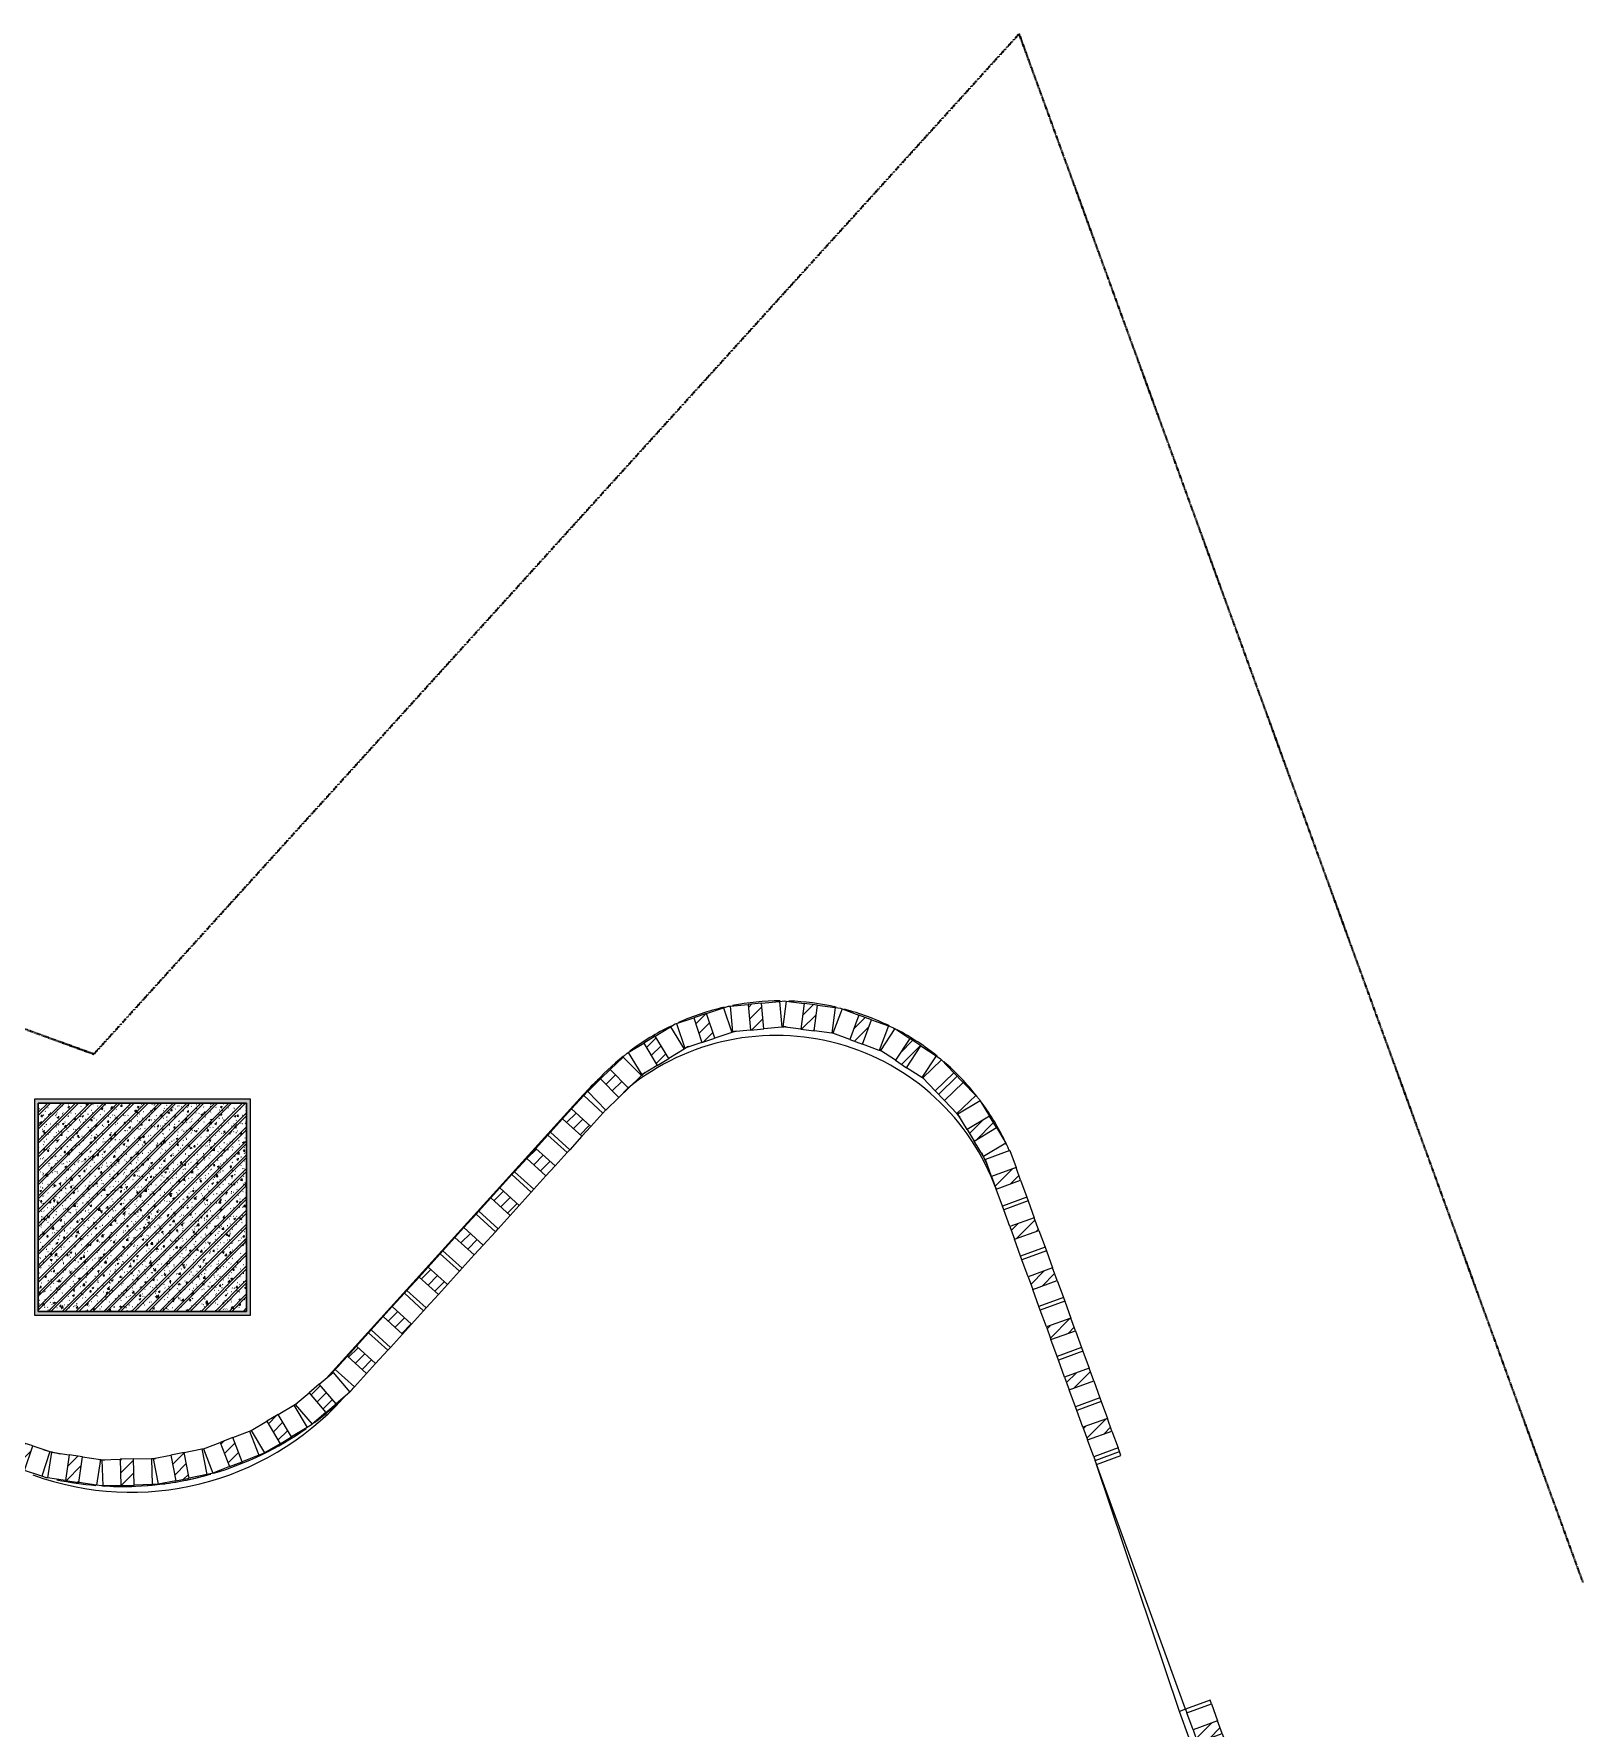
# Model space of a CAD drawing. Header units: millimetres. Extents: x -32090 to 18410, y 18847 to 76047.
# Drawn here: x -17307 to -11359, y 25347 to 31853 of the extents above; entities that cross this region are included whole.
import ezdxf

# ---------------------------------------------------------------- set-up
doc = ezdxf.new("R2010")
doc.units = ezdxf.units.MM
doc.linetypes.add('dash 1-1', pattern=[2, 1, -1])
for name, color, linetype, lineweight in [('A-DETL', 90, 'Continuous', 5), ('A-FLOR', 192, 'Continuous', 5), ('A-GLAZ-CURT', 52, 'Continuous', 5), ('A-GLAZ-CWMG', 51, 'Continuous', 5), ('A-WALL', 113, 'Continuous', 5), ('A-WALL-PATT', 111, 'Continuous', 5), ('S-COLS', 52, 'Continuous', 5)]:
    doc.layers.add(name, color=color, linetype=linetype, lineweight=lineweight)

# ---------------------------------------------------------------- blocks, each defined once
blk = doc.blocks.new('X Block - X Block-V470-1st Traffic Floor Plan - Pedestrian')
at = {"layer": 'A-GLAZ-CURT'}
h = blk.add_hatch(dxfattribs=at)
h.set_pattern_fill('FP_455', color=256, style=0, pattern_type=2)
h.set_pattern_definition([(115, (28176.08, 3364.584), (-31.720773, -14.79164), [])])
h.paths.add_polyline_path([(18.3, -50), (18.3, 50), (-33.3, 50), (-33.3, -50)])
for p, q in [((-102.5, 50), (-33.3, 50)), ((18.3, 50), (-33.3, 50)), ((-33.3, 50), (-33.3, -50)), ((18.3, -50), (18.3, 50)), ((18.3, 50), (87.5, 50)), ((87.5, 50), (87.5, -50)), ((-33.3, -50), (-102.5, -50)), ((-33.3, -50), (18.3, -50)), ((87.5, -50), (18.3, -50))]:
    blk.add_line(p, q, dxfattribs=at)
blk = doc.blocks.new('Rectangular Mullion - 15 x 100mm-10623212-1st Traffic Floor Plan - Pedestrian')
at = {"layer": 'A-GLAZ-CWMG'}
for p, q in [((0, 50), (-15, 50)), ((-15, 50), (-15, -50)), ((0, -50), (0, 50)), ((-15, -50), (0, -50))]:
    blk.add_line(p, q, dxfattribs=at)
blk = doc.blocks.new('X Block - X Block-V554-1st Traffic Floor Plan - Pedestrian')
at = {"layer": 'A-GLAZ-CURT'}
h = blk.add_hatch(dxfattribs=at)
h.set_pattern_fill('FP_540', color=256, style=0, pattern_type=2)
h.set_pattern_definition([(357.198, (-9052.657, -29864.608), (1.710962, 34.958155), [])])
h.paths.add_polyline_path([(-33.3, -50), (18.3, -50), (18.3, 50), (-33.3, 50), (-33.3, 1.6)])
for p, q in [((-102.5, 50), (-102.5, -50)), ((-102.5, 50), (-33.3, 50)), ((18.3, 50), (-33.3, 50)), ((-33.3, 50), (-33.3, -50)), ((18.3, -50), (18.3, 50)), ((18.3, 50), (87.5, 50)), ((87.5, 50), (87.5, -50)), ((-33.3, -50), (-102.5, -50)), ((-33.3, -50), (18.3, -50)), ((87.5, -50), (18.3, -50))]:
    blk.add_line(p, q, dxfattribs=at)
blk = doc.blocks.new('X Block - X Block-V555-1st Traffic Floor Plan - Pedestrian')
at = {"layer": 'A-GLAZ-CURT'}
h = blk.add_hatch(dxfattribs=at)
h.set_pattern_fill('FP_541', color=256, style=0, pattern_type=2)
h.set_pattern_definition([(357.198, (-9257.657, -29864.608), (1.710962, 34.958155), [])])
h.paths.add_polyline_path([(18.3, 50), (-33.3, 50), (-33.3, -50), (18.3, -50)])
for p, q in [((-102.5, 50), (-102.5, -50)), ((-102.5, 50), (-33.3, 50)), ((18.3, 50), (-33.3, 50)), ((-33.3, 50), (-33.3, -50)), ((18.3, -50), (18.3, 50)), ((18.3, 50), (87.5, 50)), ((87.5, 50), (87.5, -50)), ((-33.3, -50), (-102.5, -50)), ((-33.3, -50), (18.3, -50)), ((87.5, -50), (18.3, -50))]:
    blk.add_line(p, q, dxfattribs=at)
blk = doc.blocks.new('X Block - X Block-V556-1st Traffic Floor Plan - Pedestrian')
at = {"layer": 'A-GLAZ-CURT'}
h = blk.add_hatch(dxfattribs=at)
h.set_pattern_fill('FP_542', color=256, style=0, pattern_type=2)
h.set_pattern_definition([(357.198, (-9462.657, -29864.608), (1.710962, 34.958155), [])])
h.paths.add_polyline_path([(-33.3, 50), (-33.3, -50), (18.3, -50), (18.3, 50)])
for p, q in [((-102.5, 50), (-102.5, -50)), ((-102.5, 50), (-33.3, 50)), ((18.3, 50), (-33.3, 50)), ((-33.3, 50), (-33.3, -50)), ((18.3, -50), (18.3, 50)), ((18.3, 50), (87.5, 50)), ((87.5, 50), (87.5, -50)), ((-33.3, -50), (-102.5, -50)), ((-33.3, -50), (18.3, -50)), ((87.5, -50), (18.3, -50))]:
    blk.add_line(p, q, dxfattribs=at)
blk = doc.blocks.new('X Block - X Block-V557-1st Traffic Floor Plan - Pedestrian')
at = {"layer": 'A-GLAZ-CURT'}
h = blk.add_hatch(dxfattribs=at)
h.set_pattern_fill('FP_543', color=256, style=0, pattern_type=2)
h.set_pattern_definition([(357.198, (-9667.657, -29864.608), (1.710962, 34.958155), [])])
h.paths.add_polyline_path([(-33.3, 50), (-33.3, -50), (18.3, -50), (18.3, 50)])
for p, q in [((-102.5, 50), (-102.5, -50)), ((-102.5, 50), (-33.3, 50)), ((18.3, 50), (-33.3, 50)), ((-33.3, 50), (-33.3, -50)), ((18.3, -50), (18.3, 50)), ((18.3, 50), (87.5, 50)), ((87.5, 50), (87.5, -50)), ((-33.3, -50), (-102.5, -50)), ((-33.3, -50), (18.3, -50)), ((87.5, -50), (18.3, -50))]:
    blk.add_line(p, q, dxfattribs=at)
blk = doc.blocks.new('X Block - X Block-V558-1st Traffic Floor Plan - Pedestrian')
at = {"layer": 'A-GLAZ-CURT'}
h = blk.add_hatch(dxfattribs=at)
h.set_pattern_fill('FP_544', color=256, style=0, pattern_type=2)
h.set_pattern_definition([(357.198, (-9872.657, -29864.608), (1.710962, 34.958155), [])])
h.paths.add_polyline_path([(-33.3, -50), (18.3, -50), (18.3, 50), (-33.3, 50), (-33.3, -35.3)])
for p, q in [((-102.5, 50), (-102.5, -50)), ((-102.5, 50), (-33.3, 50)), ((18.3, 50), (-33.3, 50)), ((-33.3, 50), (-33.3, -50)), ((18.3, -50), (18.3, 50)), ((18.3, 50), (87.5, 50)), ((87.5, 50), (87.5, -50)), ((-33.3, -50), (-102.5, -50)), ((-33.3, -50), (18.3, -50)), ((87.5, -50), (18.3, -50))]:
    blk.add_line(p, q, dxfattribs=at)
blk = doc.blocks.new('Rectangular Mullion - 15 x 100mm-V501-1st Traffic Floor Plan - Pedestrian')
at = {"layer": 'A-GLAZ-CWMG'}
for p, q in [((-12991.4, 22638), (-12977.3, 22643.1)), ((-12943.1, 22549.2), (-12957.2, 22544))]:
    blk.add_line(p, q, dxfattribs=at)
blk = doc.blocks.new('Rectangular Mullion - 15 x 100mm-V155-1st Traffic Floor Plan - Pedestrian')
at = {"layer": 'A-GLAZ-CWMG'}
for p, q in [((-23149.9, 65882), (-23134.9, 65882)), ((-23134.9, 65782), (-23149.9, 65782))]:
    blk.add_line(p, q, dxfattribs=at)
blk = doc.blocks.new('X Block - X Block-V559-1st Traffic Floor Plan - Pedestrian')
at = {"layer": 'A-GLAZ-CURT'}
h = blk.add_hatch(dxfattribs=at)
h.set_pattern_fill('FP_545', color=256, style=0, pattern_type=2)
h.set_pattern_definition([(357.198, (-10077.657, -29864.608), (1.710962, 34.958155), [])])
h.paths.add_polyline_path([(-33.3, 50), (-33.3, -50), (18.3, -50), (18.3, 50)])
for p, q in [((-102.5, 50), (-102.5, -50)), ((-102.5, 50), (-33.3, 50)), ((18.3, 50), (-33.3, 50)), ((-33.3, 50), (-33.3, -50)), ((18.3, -50), (18.3, 50)), ((18.3, 50), (87.5, 50)), ((87.5, 50), (87.5, -50)), ((-33.3, -50), (-102.5, -50)), ((-33.3, -50), (18.3, -50)), ((87.5, -50), (18.3, -50))]:
    blk.add_line(p, q, dxfattribs=at)
blk = doc.blocks.new('X Block - X Block-V560-1st Traffic Floor Plan - Pedestrian')
at = {"layer": 'A-GLAZ-CURT'}
h = blk.add_hatch(dxfattribs=at)
h.set_pattern_fill('FP_546', color=256, style=0, pattern_type=2)
h.set_pattern_definition([(357.198, (-10275.157, -29864.608), (1.710962, 34.958155), [])])
h.paths.add_polyline_path([(-25.8, -50), (25.8, -50), (25.8, 50), (-25.8, 50)])
for p, q in [((-95, 50), (-95, -50)), ((-95, 50), (-25.8, 50)), ((25.8, 50), (-25.8, 50)), ((-25.8, 50), (-25.8, -50)), ((25.8, -50), (25.8, 50)), ((25.8, 50), (95, 50)), ((95, 50), (95, -50)), ((-25.8, -50), (-95, -50)), ((-25.8, -50), (25.8, -50)), ((95, -50), (25.8, -50))]:
    blk.add_line(p, q, dxfattribs=at)
blk = doc.blocks.new('X Block - X Block-V561-1st Traffic Floor Plan - Pedestrian')
at = {"layer": 'A-GLAZ-CURT'}
h = blk.add_hatch(dxfattribs=at)
h.set_pattern_fill('FP_547', color=256, style=0, pattern_type=2)
h.set_pattern_definition([(115, (30437.136, 3364.576), (-31.720773, -14.79164), [])])
h.paths.add_polyline_path([(18.3, -50), (18.3, 50), (-33.3, 50), (-33.3, -50)])
for p, q in [((-102.5, 50), (-102.5, -50)), ((-102.5, 50), (-33.3, 50)), ((18.3, 50), (-33.3, 50)), ((-33.3, 50), (-33.3, -50)), ((18.3, -50), (18.3, 50)), ((18.3, 50), (87.5, 50)), ((87.5, 50), (87.5, -50)), ((-33.3, -50), (-102.5, -50)), ((-33.3, -50), (18.3, -50)), ((87.5, -50), (18.3, -50))]:
    blk.add_line(p, q, dxfattribs=at)
blk = doc.blocks.new('X Block - X Block-V562-1st Traffic Floor Plan - Pedestrian')
at = {"layer": 'A-GLAZ-CURT'}
h = blk.add_hatch(dxfattribs=at)
h.set_pattern_fill('FP_548', color=256, style=0, pattern_type=2)
h.set_pattern_definition([(115, (30232.136, 3364.576), (-31.720773, -14.79164), [])])
h.paths.add_polyline_path([(-33.3, -50), (18.3, -50), (18.3, 50), (-33.3, 50)])
for p, q in [((-102.5, 50), (-102.5, -50)), ((-102.5, 50), (-33.3, 50)), ((18.3, 50), (-33.3, 50)), ((-33.3, 50), (-33.3, -50)), ((18.3, -50), (18.3, 50)), ((18.3, 50), (87.5, 50)), ((87.5, 50), (87.5, -50)), ((-33.3, -50), (-102.5, -50)), ((-33.3, -50), (18.3, -50)), ((87.5, -50), (18.3, -50))]:
    blk.add_line(p, q, dxfattribs=at)
blk = doc.blocks.new('X Block - X Block-V563-1st Traffic Floor Plan - Pedestrian')
at = {"layer": 'A-GLAZ-CURT'}
h = blk.add_hatch(dxfattribs=at)
h.set_pattern_fill('FP_549', color=256, style=0, pattern_type=2)
h.set_pattern_definition([(115, (30027.136, 3364.576), (-31.720773, -14.79164), [])])
h.paths.add_polyline_path([(18.3, -50), (18.3, 50), (-33.3, 50), (-33.3, -50)])
for p, q in [((-102.5, 50), (-102.5, -50)), ((-102.5, 50), (-33.3, 50)), ((18.3, 50), (-33.3, 50)), ((-33.3, 50), (-33.3, -50)), ((18.3, -50), (18.3, 50)), ((18.3, 50), (87.5, 50)), ((87.5, 50), (87.5, -50)), ((-33.3, -50), (-102.5, -50)), ((-33.3, -50), (18.3, -50)), ((87.5, -50), (18.3, -50))]:
    blk.add_line(p, q, dxfattribs=at)
blk = doc.blocks.new('X Block - X Block-V564-1st Traffic Floor Plan - Pedestrian')
at = {"layer": 'A-GLAZ-CURT'}
h = blk.add_hatch(dxfattribs=at)
h.set_pattern_fill('FP_550', color=256, style=0, pattern_type=2)
h.set_pattern_definition([(115, (29822.136, 3364.576), (-31.720773, -14.79164), [])])
h.paths.add_polyline_path([(-33.3, -50), (18.3, -50), (18.3, 50), (-33.3, 50)])
for p, q in [((-102.5, 50), (-102.5, -50)), ((-102.5, 50), (-33.3, 50)), ((18.3, 50), (-33.3, 50)), ((-33.3, 50), (-33.3, -50)), ((18.3, -50), (18.3, 50)), ((18.3, 50), (87.5, 50)), ((87.5, 50), (87.5, -50)), ((-33.3, -50), (-102.5, -50)), ((-33.3, -50), (18.3, -50)), ((87.5, -50), (18.3, -50))]:
    blk.add_line(p, q, dxfattribs=at)
blk = doc.blocks.new('X Block - X Block-V565-1st Traffic Floor Plan - Pedestrian')
at = {"layer": 'A-GLAZ-CURT'}
h = blk.add_hatch(dxfattribs=at)
h.set_pattern_fill('FP_551', color=256, style=0, pattern_type=2)
h.set_pattern_definition([(115, (29617.136, 3364.576), (-31.720773, -14.79164), [])])
h.paths.add_polyline_path([(-33.3, -50), (18.3, -50), (18.3, 50), (-33.3, 50)])
for p, q in [((-102.5, 50), (-102.5, -50)), ((-102.5, 50), (-33.3, 50)), ((18.3, 50), (-33.3, 50)), ((-33.3, 50), (-33.3, -50)), ((18.3, -50), (18.3, 50)), ((18.3, 50), (87.5, 50)), ((87.5, 50), (87.5, -50)), ((-33.3, -50), (-102.5, -50)), ((-33.3, -50), (18.3, -50)), ((87.5, -50), (18.3, -50))]:
    blk.add_line(p, q, dxfattribs=at)
blk = doc.blocks.new('Rectangular Mullion - 15 x 100mm-10623208-1st Traffic Floor Plan - Pedestrian')
at = {"layer": 'A-GLAZ-CWMG'}
for p, q in [((-15, 50), (0, 50)), ((-15, -50), (-15, 50)), ((0, 50), (0, -50)), ((0, -50), (-15, -50))]:
    blk.add_line(p, q, dxfattribs=at)
blk = doc.blocks.new('X Block - X Block-V569-1st Traffic Floor Plan - Pedestrian')
at = {"layer": 'A-GLAZ-CURT'}
h = blk.add_hatch(dxfattribs=at)
h.set_pattern_fill('FP_556', color=256, style=0, pattern_type=2)
h.set_pattern_definition([(0.74561, (-8623.47, -30449.136), (-0.455454, 34.997036), [])])
h.paths.add_polyline_path([(-33.3, 50), (-33.3, -50), (18.3, -50), (18.3, 50)])
for p, q in [((-102.5, 50), (-102.5, -50)), ((-102.5, 50), (-33.3, 50)), ((18.3, 50), (-33.3, 50)), ((-33.3, 50), (-33.3, -50)), ((18.3, -50), (18.3, 50)), ((18.3, 50), (87.5, 50)), ((87.5, 50), (87.5, -50)), ((-33.3, -50), (-102.5, -50)), ((-33.3, -50), (18.3, -50)), ((87.5, -50), (18.3, -50))]:
    blk.add_line(p, q, dxfattribs=at)
blk = doc.blocks.new('X Block - X Block-V570-1st Traffic Floor Plan - Pedestrian')
at = {"layer": 'A-GLAZ-CURT'}
h = blk.add_hatch(dxfattribs=at)
h.set_pattern_fill('FP_557', color=256, style=0, pattern_type=2)
h.set_pattern_definition([(13.68, (-1791.286, -31629.74), (-8.277465, 34.00711), [])])
h.paths.add_polyline_path([(-33.3, -50), (18.3, -50), (18.3, 50), (-33.3, 50)])
for p, q in [((-102.5, 50), (-102.5, -50)), ((-102.5, 50), (-33.3, 50)), ((18.3, 50), (-33.3, 50)), ((-33.3, 50), (-33.3, -50)), ((18.3, -50), (18.3, 50)), ((18.3, 50), (87.5, 50)), ((87.5, 50), (87.5, -50)), ((-33.3, -50), (-102.5, -50)), ((-33.3, -50), (18.3, -50)), ((87.5, -50), (18.3, -50))]:
    blk.add_line(p, q, dxfattribs=at)
blk = doc.blocks.new('X Block - X Block-V571-1st Traffic Floor Plan - Pedestrian')
at = {"layer": 'A-GLAZ-CURT'}
h = blk.add_hatch(dxfattribs=at)
h.set_pattern_fill('FP_558', color=256, style=0, pattern_type=2)
h.set_pattern_definition([(26.615, (5131.804, -31251.062), (-15.67976, 31.291294), [])])
h.paths.add_polyline_path([(-33.3, -50), (18.3, -50), (18.3, 50), (-33.3, 50), (-33.3, -29.9)])
for p, q in [((-102.5, 50), (-102.5, -50)), ((-102.5, 50), (-33.3, 50)), ((18.3, 50), (-33.3, 50)), ((-33.3, 50), (-33.3, -50)), ((18.3, -50), (18.3, 50)), ((18.3, 50), (87.5, 50)), ((87.5, 50), (87.5, -50)), ((-33.3, -50), (-102.5, -50)), ((-33.3, -50), (18.3, -50)), ((87.5, -50), (18.3, -50))]:
    blk.add_line(p, q, dxfattribs=at)
blk = doc.blocks.new('X Block - X Block-V572-1st Traffic Floor Plan - Pedestrian')
at = {"layer": 'A-GLAZ-CURT'}
h = blk.add_hatch(dxfattribs=at)
h.set_pattern_fill('FP_559', color=256, style=0, pattern_type=2)
h.set_pattern_definition([(39.55, (11794.46, -29332.322), (-22.286297, 26.987422), [])])
h.paths.add_polyline_path([(-33.3, 50), (-33.3, -50), (18.3, -50), (18.3, 50)])
for p, q in [((-102.5, 50), (-102.5, -50)), ((-102.5, 50), (-33.3, 50)), ((18.3, 50), (-33.3, 50)), ((-33.3, 50), (-33.3, -50)), ((18.3, -50), (18.3, 50)), ((18.3, 50), (87.5, 50)), ((87.5, 50), (87.5, -50)), ((-33.3, -50), (-102.5, -50)), ((-33.3, -50), (18.3, -50)), ((87.5, -50), (18.3, -50))]:
    blk.add_line(p, q, dxfattribs=at)
blk = doc.blocks.new('X Block - X Block-V573-1st Traffic Floor Plan - Pedestrian')
at = {"layer": 'A-GLAZ-CURT'}
h = blk.add_hatch(dxfattribs=at)
h.set_pattern_fill('FP_560', color=256, style=0, pattern_type=2)
h.set_pattern_definition([(52.485, (17858.565, -25970.892), (-27.761788, 21.31392), [])])
h.paths.add_polyline_path([(18.3, -50), (18.3, 50), (-33.3, 50), (-33.3, -50), (-3.3, -50)])
for p, q in [((-102.5, 50), (-102.5, -50)), ((-102.5, 50), (-33.3, 50)), ((18.3, 50), (-33.3, 50)), ((-33.3, 50), (-33.3, -50)), ((18.3, -50), (18.3, 50)), ((18.3, 50), (87.5, 50)), ((87.5, 50), (87.5, -50)), ((-33.3, -50), (-102.5, -50)), ((-33.3, -50), (18.3, -50)), ((87.5, -50), (18.3, -50))]:
    blk.add_line(p, q, dxfattribs=at)
blk = doc.blocks.new('X Block - X Block-V574-1st Traffic Floor Plan - Pedestrian')
at = {"layer": 'A-GLAZ-CURT'}
h = blk.add_hatch(dxfattribs=at)
h.set_pattern_fill('FP_561', color=256, style=0, pattern_type=2)
h.set_pattern_definition([(65.419, (23016.37, -21337.36), (-31.828094, 14.559274), [])])
h.paths.add_polyline_path([(18.3, -50), (18.3, 50), (-33.3, 50), (-33.3, -50)])
for p, q in [((-102.5, 50), (-102.5, -50)), ((-102.5, 50), (-33.3, 50)), ((18.3, 50), (-33.3, 50)), ((-33.3, 50), (-33.3, -50)), ((18.3, -50), (18.3, 50)), ((18.3, 50), (87.5, 50)), ((87.5, 50), (87.5, -50)), ((-33.3, -50), (-102.5, -50)), ((-33.3, -50), (18.3, -50)), ((87.5, -50), (18.3, -50))]:
    blk.add_line(p, q, dxfattribs=at)
blk = doc.blocks.new('X Block - X Block-V575-1st Traffic Floor Plan - Pedestrian')
at = {"layer": 'A-GLAZ-CURT'}
h = blk.add_hatch(dxfattribs=at)
h.set_pattern_fill('FP_562', color=256, style=0, pattern_type=2)
h.set_pattern_definition([(78.354, (27006.123, -15666.872), (-34.279472, 7.06525), [])])
h.paths.add_polyline_path([(-33.3, -50), (18.3, -50), (18.3, 50), (-33.3, 50)])
for p, q in [((-102.5, 50), (-102.5, -50)), ((-102.5, 50), (-33.3, 50)), ((18.3, 50), (-33.3, 50)), ((-33.3, 50), (-33.3, -50)), ((18.3, -50), (18.3, 50)), ((18.3, 50), (87.5, 50)), ((87.5, 50), (87.5, -50)), ((-33.3, -50), (-102.5, -50)), ((-33.3, -50), (18.3, -50)), ((87.5, -50), (18.3, -50))]:
    blk.add_line(p, q, dxfattribs=at)
blk = doc.blocks.new('X Block - X Block-V576-1st Traffic Floor Plan - Pedestrian')
at = {"layer": 'A-GLAZ-CURT'}
h = blk.add_hatch(dxfattribs=at)
h.set_pattern_fill('FP_563', color=256, style=0, pattern_type=2)
h.set_pattern_definition([(91.289, (29625.35, -9247.2), (-34.991143, -0.78734), [])])
h.paths.add_polyline_path([(18.3, -50), (18.3, 50), (-33.3, 50), (-33.3, -50)])
for p, q in [((-102.5, 50), (-102.5, -50)), ((-102.5, 50), (-33.3, 50)), ((18.3, 50), (-33.3, 50)), ((-33.3, 50), (-33.3, -50)), ((18.3, -50), (18.3, 50)), ((18.3, 50), (87.5, 50)), ((87.5, 50), (87.5, -50)), ((-33.3, -50), (-102.5, -50)), ((-33.3, -50), (18.3, -50)), ((87.5, -50), (18.3, -50))]:
    blk.add_line(p, q, dxfattribs=at)
blk = doc.blocks.new('X Block - X Block-11240931-1st Traffic Floor Plan - Pedestrian')
at = {"layer": 'A-GLAZ-CURT'}
h = blk.add_hatch(dxfattribs=at)
h.set_pattern_fill('FP_564', color=256, style=0, pattern_type=2)
h.set_pattern_definition([(103.749, (30727.646, -2659.65), (-33.997118, -8.318413), [])])
h.paths.add_polyline_path([(25.8, -50), (25.8, 50), (-25.8, 50), (-25.8, -50)])
for p, q in [((-95, 50), (-95, -50)), ((-95, 50), (-25.8, 50)), ((25.8, 50), (-25.8, 50)), ((-25.8, 50), (-25.8, -50)), ((25.8, -50), (25.8, 50)), ((25.8, 50), (95, 50)), ((95, 50), (95, -50)), ((-25.8, -50), (-95, -50)), ((-25.8, -50), (25.8, -50)), ((95, -50), (25.8, -50))]:
    blk.add_line(p, q, dxfattribs=at)
blk = doc.blocks.new('Rectangular Mullion - 15 x 100mm-10924367-1st Traffic Floor Plan - Pedestrian')
at = {"layer": 'A-GLAZ-CWMG'}
for p, q in [((-15044.5, 27923.9), (-15029.7, 27938.3)), ((-14968, 27858.8), (-14974.7, 27852.2))]:
    blk.add_line(p, q, dxfattribs=at)
blk = doc.blocks.new('Rectangular Mullion - 15 x 100mm-10924267-1st Traffic Floor Plan - Pedestrian')
at = {"layer": 'A-GLAZ-CWMG'}
for p, q in [((-14862.5, 28040), (-14844.8, 28050.7)), ((-15029.7, 27938.3), (-15024.8, 27941.2)), ((-14802.6, 27959.4), (-14810.5, 27954.6))]:
    blk.add_line(p, q, dxfattribs=at)
blk = doc.blocks.new('Rectangular Mullion - 15 x 100mm-10953092-1st Traffic Floor Plan - Pedestrian')
at = {"layer": 'A-GLAZ-CWMG'}
for p, q in [((-13826.3, 27916.9), (-13822.3, 27912.8)), ((-13691, 27775.5), (-13676.9, 27760.7)), ((-13756.7, 27699.5), (-13763.3, 27706.4))]:
    blk.add_line(p, q, dxfattribs=at)
blk = doc.blocks.new('Rectangular Mullion - 15 x 100mm-10953097-1st Traffic Floor Plan - Pedestrian')
at = {"layer": 'A-GLAZ-CWMG'}
blk.add_line((-13676.9, 27760.7), (-13674.1, 27756), dxfattribs=at)
blk = doc.blocks.new('X Block - X Block-V588-1st Traffic Floor Plan - Pedestrian')
at = {"layer": 'A-GLAZ-CURT'}
h = blk.add_hatch(dxfattribs=at)
h.set_pattern_fill('FP_578', color=256, style=0, pattern_type=2)
h.set_pattern_definition([(115, (29419.636, 3364.576), (-31.720773, -14.79164), [])])
h.paths.add_polyline_path([(25.8, -50), (25.8, 50), (-25.8, 50), (-25.8, -50)])
for p, q in [((-95, 50), (-95, -50)), ((-95, 50), (-25.8, 50)), ((25.8, 50), (-25.8, 50)), ((-25.8, 50), (-25.8, -50)), ((25.8, -50), (25.8, 50)), ((25.8, 50), (95, 50)), ((-25.8, -50), (-95, -50)), ((-25.8, -50), (25.8, -50)), ((95, -50), (25.8, -50))]:
    blk.add_line(p, q, dxfattribs=at)
blk = doc.blocks.new('X Block - X Block-V662-1st Traffic Floor Plan - Pedestrian')
at = {"layer": 'A-GLAZ-CURT'}
h = blk.add_hatch(dxfattribs=at)
h.set_pattern_fill('FP_656', color=256, style=0, pattern_type=2)
h.set_pattern_definition([(63.112, (24688.305, -19689.345), (-31.21623, 15.828677), [])])
h.paths.add_polyline_path([(-33.3, -50), (18.3, -50), (18.3, 50), (-33.3, 50)])
for p, q in [((-102.5, 50), (-102.5, -50)), ((-102.5, 50), (-33.3, 50)), ((18.3, 50), (-33.3, 50)), ((-33.3, 50), (-33.3, -50)), ((18.3, -50), (18.3, 50)), ((18.3, 50), (87.5, 50)), ((87.5, 50), (87.5, -50)), ((-33.3, -50), (-102.5, -50)), ((-33.3, -50), (18.3, -50)), ((87.5, -50), (18.3, -50))]:
    blk.add_line(p, q, dxfattribs=at)
blk = doc.blocks.new('X Block - X Block-V663-1st Traffic Floor Plan - Pedestrian')
at = {"layer": 'A-GLAZ-CURT'}
h = blk.add_hatch(dxfattribs=at)
h.set_pattern_fill('FP_657', color=256, style=0, pattern_type=2)
h.set_pattern_definition([(53.312, (20773.245, -23586.763), (-28.066528, 20.911002), [])])
h.paths.add_polyline_path([(-33.3, 50), (-33.3, -50), (18.3, -50), (18.3, 50)])
for p, q in [((-102.5, 50), (-102.5, -50)), ((-102.5, 50), (-33.3, 50)), ((18.3, 50), (-33.3, 50)), ((-33.3, 50), (-33.3, -50)), ((18.3, -50), (18.3, 50)), ((18.3, 50), (87.5, 50)), ((87.5, 50), (87.5, -50)), ((-33.3, -50), (-102.5, -50)), ((-33.3, -50), (18.3, -50)), ((87.5, -50), (18.3, -50))]:
    blk.add_line(p, q, dxfattribs=at)
blk = doc.blocks.new('X Block - X Block-V664-1st Traffic Floor Plan - Pedestrian')
at = {"layer": 'A-GLAZ-CURT'}
h = blk.add_hatch(dxfattribs=at)
h.set_pattern_fill('FP_658', color=256, style=0, pattern_type=2)
h.set_pattern_definition([(43.512, (16251.938, -26760.932), (-24.097727, 25.383057), [])])
h.paths.add_polyline_path([(-33.3, -50), (18.3, -50), (18.3, 50), (-33.3, 50)])
for p, q in [((-102.5, 50), (-102.5, -50)), ((-102.5, 50), (-33.3, 50)), ((18.3, 50), (-33.3, 50)), ((-33.3, 50), (-33.3, -50)), ((18.3, -50), (18.3, 50)), ((18.3, 50), (87.5, 50)), ((87.5, 50), (87.5, -50)), ((-33.3, -50), (-102.5, -50)), ((-33.3, -50), (18.3, -50)), ((87.5, -50), (18.3, -50))]:
    blk.add_line(p, q, dxfattribs=at)
blk = doc.blocks.new('X Block - X Block-V665-1st Traffic Floor Plan - Pedestrian')
at = {"layer": 'A-GLAZ-CURT'}
h = blk.add_hatch(dxfattribs=at)
h.set_pattern_fill('FP_659', color=256, style=0, pattern_type=2)
h.set_pattern_definition([(33.712, (11256.334, -29119.215), (-19.425653, 29.114326), [])])
h.paths.add_polyline_path([(-33.3, -50), (18.3, -50), (18.3, 50), (-33.3, 50)])
for p, q in [((-102.5, 50), (-102.5, -50)), ((-102.5, 50), (-33.3, 50)), ((18.3, 50), (-33.3, 50)), ((-33.3, 50), (-33.3, -50)), ((18.3, -50), (18.3, 50)), ((18.3, 50), (87.5, 50)), ((87.5, 50), (87.5, -50)), ((-33.3, -50), (-102.5, -50)), ((-33.3, -50), (18.3, -50)), ((87.5, -50), (18.3, -50))]:
    blk.add_line(p, q, dxfattribs=at)
blk = doc.blocks.new('X Block - X Block-V666-1st Traffic Floor Plan - Pedestrian')
at = {"layer": 'A-GLAZ-CURT'}
h = blk.add_hatch(dxfattribs=at)
h.set_pattern_fill('FP_660', color=256, style=0, pattern_type=2)
h.set_pattern_definition([(23.912, (5932.225, -30592.79), (-14.186657, 31.995918), [])])
h.paths.add_polyline_path([(-33.3, -50), (18.3, -50), (18.3, 50), (-33.3, 50)])
for p, q in [((-102.5, 50), (-102.5, -50)), ((-102.5, 50), (-33.3, 50)), ((18.3, 50), (-33.3, 50)), ((-33.3, 50), (-33.3, -50)), ((18.3, -50), (18.3, 50)), ((18.3, 50), (87.5, 50)), ((87.5, 50), (87.5, -50)), ((-33.3, -50), (-102.5, -50)), ((-33.3, -50), (18.3, -50)), ((87.5, -50), (18.3, -50))]:
    blk.add_line(p, q, dxfattribs=at)
blk = doc.blocks.new('X Block - X Block-V667-1st Traffic Floor Plan - Pedestrian')
at = {"layer": 'A-GLAZ-CURT'}
h = blk.add_hatch(dxfattribs=at)
h.set_pattern_fill('FP_661', color=256, style=0, pattern_type=2)
h.set_pattern_definition([(14.112, (434.99, -31138.65), (-8.533635, 33.943734), [])])
h.paths.add_polyline_path([(-33.3, -50), (18.3, -50), (18.3, 50), (-33.3, 50)])
for p, q in [((-102.5, 50), (-102.5, -50)), ((-102.5, 50), (-33.3, 50)), ((18.3, 50), (-33.3, 50)), ((-33.3, 50), (-33.3, -50)), ((18.3, -50), (18.3, 50)), ((18.3, 50), (87.5, 50)), ((87.5, 50), (87.5, -50)), ((-33.3, -50), (-102.5, -50)), ((-33.3, -50), (18.3, -50)), ((87.5, -50), (18.3, -50))]:
    blk.add_line(p, q, dxfattribs=at)
blk = doc.blocks.new('Rectangular Mullion - 15 x 100mm-10951869-1st Traffic Floor Plan - Pedestrian')
at = {"layer": 'A-GLAZ-CWMG'}
for p, q in [((-17245.5, 26409), (-17235.3, 26405.6)), ((-17258.3, 26307.9), (-17276.6, 26313.9))]:
    blk.add_line(p, q, dxfattribs=at)
blk = doc.blocks.new('Rectangular Mullion - 15 x 100mm-10951792-1st Traffic Floor Plan - Pedestrian')
at = {"layer": 'A-GLAZ-CWMG'}
for p, q in [((-17051.6, 26378.8), (-17041, 26377.2)), ((-17254, 26307.3), (-17258.3, 26307.9)), ((-17047, 26277), (-17066, 26279.8))]:
    blk.add_line(p, q, dxfattribs=at)
blk = doc.blocks.new('Rectangular Mullion - 15 x 100mm-10952256-1st Traffic Floor Plan - Pedestrian')
at = {"layer": 'A-GLAZ-CWMG'}
for p, q in [((-16309.3, 26586.8), (-16300, 26592.4)), ((-16241.6, 26510.8), (-16258, 26501)), ((-16421.1, 26403.4), (-16424.7, 26401.2))]:
    blk.add_line(p, q, dxfattribs=at)
blk = doc.blocks.new('X Block - X Block-11240938-1st Traffic Floor Plan - Pedestrian')
at = {"layer": 'A-GLAZ-CURT'}
h = blk.add_hatch(dxfattribs=at)
h.set_pattern_fill('FP_662', color=256, style=0, pattern_type=2)
h.set_pattern_definition([(4.671, (-4874.61, -30771.44), (-2.85019, 34.883756), [])])
h.paths.add_polyline_path([(-25.8, 50), (-25.8, -50), (25.8, -50), (25.8, 50)])
for p, q in [((-95, 50), (-95, -50)), ((-95, 50), (-25.8, 50)), ((25.8, 50), (-25.8, 50)), ((-25.8, 50), (-25.8, -50)), ((25.8, -50), (25.8, 50)), ((25.8, 50), (95, 50)), ((95, 50), (95, -50)), ((-25.8, -50), (-95, -50)), ((-25.8, -50), (25.8, -50)), ((95, -50), (25.8, -50))]:
    blk.add_line(p, q, dxfattribs=at)
blk = doc.blocks.new('Rectangular Mullion - 15 x 100mm-10952261-1st Traffic Floor Plan - Pedestrian')
at = {"layer": 'A-GLAZ-CWMG'}
blk.add_line((-16238.4, 26513.5), (-16241.6, 26510.8), dxfattribs=at)

msp = doc.modelspace()

# ---------------------------------------------------------------- hatches: boundary and pattern name
at = {"layer": 'A-WALL-PATT'}
for points in [[(-16474.9, 27747), (-16474.9, 27762), (-17304.9, 27762), (-17304.9, 27747), (-16489.9, 27747)], [(-17289.9, 26932), (-17289.9, 27747), (-17304.9, 27747), (-17304.9, 26932)], [(-16489.9, 26932), (-16474.9, 26932), (-16474.9, 27747), (-16489.9, 27747), (-16489.9, 26947)], [(-16489.9, 26932), (-16489.9, 26947), (-17289.9, 26947), (-17289.9, 26932), (-16645.7, 26932)]]:
    msp.add_hatch(color=256, dxfattribs=at).paths.add_polyline_path(points)
at = {"layer": 'S-COLS'}
h = msp.add_hatch(dxfattribs=at)
h.set_pattern_fill('FP_1', color=256, style=0, pattern_type=2)
h.set_pattern_definition([(50, (0, 0), (63.7639, -5.57885), [6.667, -73.342]), (355, (0, 0), (-12.33488, 66.86951), [5.334, -58.674]), (100.451, (5.314, -0.465), (51.43036, 61.29098), [5.667, -62.332]), (46.184, (0, 17.78), (94.87722, -14.71484), [10.001, -110.014]), (96.636, (7.91, 16.55), (83.09115, 86.5993), [8.5, -93.497]), (351.184, (0, 17.78), (83.09204, 86.59928), [8.001, -88.011]), (21, (8.89, 13.335), (53.06449, -35.79273), [6.667, -73.342]), (326, (8.89, 13.335), (21.63066, 64.46546), [5.334, -58.674]), (71.451, (13.31, 10.35), (74.69646, 28.67237), [5.667, -62.332]), (37.5, (0, 0), (1.080413, 29.594271), [1.676, -56.286, 1.676, -57.887, -58.896]), (37.5, (0, 0), (1.080413, 29.594271), [-117.526, 1.676, -57.22]), (7.5, (0, 0), (23.386368, 35.063507), [1.676, -32.283, 1.676, -54.953, -22.447]), (7.5, (0, 0), (23.386368, 35.063507), [-90.589, 1.676, -20.771]), (327.5, (-19.825, 0), (47.456567, -2.005468), [1.676, -20.549, 1.676, -67.666, -92.011]), (327.5, (-19.825, 0), (47.456567, -2.005468), [-91.567, 1.676, -90.335]), (317.5, (-28.715, 0), (51.84495, 8.89904), [1.676, -27.216, 1.676, -44.374, -65.341]), (317.5, (-28.715, 0), (51.84495, 8.89904), [-74.943, 1.676, -63.665]), (45, (0, 0), (-26.71591, 26.71591), []), (45, (0, 10.89), (-26.71591, 26.71591), [])])
h.paths.add_polyline_path([(-17289.9, 26947), (-16489.9, 26947), (-16489.9, 27747), (-17289.9, 27747)])

# ---------------------------------------------------------------- linework, layer by layer
at = {"layer": 'A-DETL', "linetype": 'dash 1-1', "lineweight": 40}
for p, q in [((-17076.7, 27934.9), (-13524.5, 31852.8)), ((-13524.5, 31852.8), (-11359.4, 25904.2)), ((-22974.9, 30081.7), (-17076.7, 27934.9))]:
    msp.add_line(p, q, dxfattribs=at)
at = {"layer": 'A-FLOR'}
for p, q in [((-15198.3, 27778.3), (-16185.2, 26689.9)), ((-16115.5, 26617.9), (-16119.3, 26613.7)), ((-12885.6, 25419.4), (-13233.1, 26374.2)), ((-13227.6, 26359.1), (-13133.7, 26393.3)), ((-12909.1, 25410.9), (-13227.6, 26359.1)), ((-13133.7, 26393.3), (-13139.2, 26408.4))]:
    msp.add_line(p, q, dxfattribs=at)
for centre, radius, start, end in [((-14457.5, 27106.6), 900, 19.99999, 129.04367), ((-14457.5, 27106.6), 1000, 132.58868, 137.80223), ((-16934.2, 27352.5), 1100, 249.99999, 317.80223)]:
    msp.add_arc(centre, radius, start, end, dxfattribs=at)
msp.add_open_spline([(-15124.2, 27851.9), (-15150.1, 27828.7), (-15174.8, 27804.2), (-15198.3, 27778.3)], degree=3, dxfattribs=at)
at = {"layer": 'A-WALL'}
for p, q in [((-15196.1, 27775.9), (-15159.6, 27816.2)), ((-15111.5, 27720.4), (-15122, 27708.8)), ((-12885.6, 25419.4), (-12909.1, 25410.9)), ((-12346, 23863.8), (-12909.1, 25410.9))]:
    msp.add_line(p, q, dxfattribs=at)
at = {"layer": 'A-WALL', "lineweight": 15}
for p, q in [((-16474.9, 27762), (-17304.9, 27762)), ((-17304.9, 27762), (-17304.9, 26932)), ((-17289.9, 27747), (-16489.9, 27747)), ((-17289.9, 26947), (-17289.9, 27747)), ((-16489.9, 27747), (-16489.9, 26947)), ((-16474.9, 26932), (-16474.9, 27762)), ((-16489.9, 26947), (-17289.9, 26947)), ((-17304.9, 26932), (-16474.9, 26932))]:
    msp.add_line(p, q, dxfattribs=at)
at = {"layer": 'A-WALL'}
for centre, radius, start, end in [((-14441.2, 27179.4), 960, 102.9791, 114.00317), ((-14441.2, 27179.4), 960, 90.03398, 101.04207), ((-14441.2, 27179.4), 960, 77.08683, 88.08218), ((-14441.2, 27179.4), 960, 64.13778, 75.12356), ((-14441.2, 27179.4), 960, 115.92207, 126.96541), ((-14441.2, 27179.4), 860, 101.18264, 102.38164), ((-14441.2, 27179.4), 860, 88.49577, 89.20954), ((-14441.2, 27179.4), 960, 51.18693, 62.16628), ((-14441.2, 27179.4), 960, 128.86275, 138.44352), ((-14441.2, 27179.4), 860, 114.07757, 115.50223), ((-14441.2, 27179.4), 860, 63.02375, 63.34261), ((-14441.2, 27179.4), 860, 127.09877, 128.54873), ((-14441.2, 27179.4), 960, 38.23439, 49.21042), ((-14441.2, 27179.4), 860, 49.83112, 50.79731), ((-14441.2, 27179.4), 960, 26.0639, 36.20311), ((-14441.2, 27179.4), 860, 36.61868, 38.01776), ((-14441.2, 27179.4), 960, 23.60153, 25.56305), ((-14441.2, 27179.4), 860, 20.98447, 25.92944), ((-16967.2, 27505), 1130.4, 313.9559, 319.03911), ((-16967.2, 27505), 1230.4, 306.8638, 313.82197), ((-16967.2, 27505), 1230.4, 315.17702, 316.4179), ((-16967.2, 27505), 1130.4, 305.2746, 306.76208), ((-16967.2, 27505), 1230.4, 286.50377, 304.98733), ((-16967.2, 27505), 1130.4, 254.39306, 257.92345), ((-16967.2, 27505), 1130.4, 265.57258, 266.51683), ((-16967.2, 27505), 1130.4, 266.46366, 266.57487), ((-16967.2, 27505), 1130.4, 275.97914, 276.43726), ((-16967.2, 27505), 1230.4, 258.21395, 265.24734), ((-16967.2, 27505), 1230.4, 273.99832, 277.60225), ((-16967.2, 27505), 1230.4, 273.99832, 277.60225), ((-16967.2, 27505), 1230.4, 276.67055, 286.02931), ((-16967.2, 27505), 1230.4, 279.34978, 283.7531), ((-16967.2, 27505), 1230.4, 279.34978, 283.7531), ((-16967.2, 27505), 1230.4, 284.62405, 284.78865), ((-16967.2, 27505), 1230.4, 284.62405, 284.78865), ((-16967.2, 27505), 1230.4, 266.42943, 266.84335), ((-16967.2, 27505), 1230.4, 266.42943, 266.84335), ((-16967.2, 27505), 1230.4, 266.67543, 275.71725), ((-16967.2, 27505), 1230.4, 268.39388, 272.15207), ((-16967.2, 27505), 1230.4, 268.39388, 272.15207)]:
    msp.add_arc(centre, radius, start, end, dxfattribs=at)
at = {"layer": 'S-COLS', "lineweight": 15}
for p, q in [((-16489.9, 27747), (-17289.9, 27747)), ((-17289.9, 27747), (-17289.9, 26947)), ((-16489.9, 26947), (-16489.9, 27747)), ((-17289.9, 26947), (-16489.9, 26947))]:
    msp.add_line(p, q, dxfattribs=at)

# ---------------------------------------------------------------- block references
at = {"layer": 'A-GLAZ-CURT'}
for name, p, rotation in [('X Block - X Block-V571-1st Traffic Floor Plan - Pedestrian', (-14726.4, 28037.4), 18.38491301255), ('X Block - X Block-V572-1st Traffic Floor Plan - Pedestrian', (-14527.1, 28079.5), 5.45017217099023), ('X Block - X Block-V573-1st Traffic Floor Plan - Pedestrian', (-14323.5, 28075.9), 352.5154313294283), ('X Block - X Block-V574-1st Traffic Floor Plan - Pedestrian', (-14125.8, 28026.7), 339.5806904878686), ('X Block - X Block-V570-1st Traffic Floor Plan - Pedestrian', (-14911.3, 27951.8), 31.31965385411061), ('X Block - X Block-V575-1st Traffic Floor Plan - Pedestrian', (-13944.1, 27934.6), 326.6459496463074), ('X Block - X Block-V569-1st Traffic Floor Plan - Pedestrian', (-15072.2, 27827), 44.25439469567147), ('X Block - X Block-V576-1st Traffic Floor Plan - Pedestrian', (-13787.7, 27804.2), 313.7112088047465), ('X Block - X Block-V560-1st Traffic Floor Plan - Pedestrian', (-15222.9, 27672), 47.80222536908607), ('X Block - X Block-11240931-1st Traffic Floor Plan - Pedestrian', (-13667.5, 27648.9), 301.2512859866867), ('X Block - X Block-V559-1st Traffic Floor Plan - Pedestrian', (-15355.5, 27525.7), 47.80222536908607), ('X Block - X Block-V561-1st Traffic Floor Plan - Pedestrian', (-13571.8, 27450.8), 289.9999899081898), ('X Block - X Block-V558-1st Traffic Floor Plan - Pedestrian', (-15493.2, 27373.8), 47.80222536908607), ('X Block - X Block-V562-1st Traffic Floor Plan - Pedestrian', (-13501.7, 27258.2), 289.9999899081898), ('X Block - X Block-V557-1st Traffic Floor Plan - Pedestrian', (-15630.9, 27221.9), 47.80222536908607), ('X Block - X Block-V556-1st Traffic Floor Plan - Pedestrian', (-15768.6, 27070), 47.80222536908607), ('X Block - X Block-V563-1st Traffic Floor Plan - Pedestrian', (-13431.5, 27065.5), 289.9999899081898), ('X Block - X Block-V555-1st Traffic Floor Plan - Pedestrian', (-15906.3, 26918.2), 47.80222536908607), ('X Block - X Block-V564-1st Traffic Floor Plan - Pedestrian', (-13361.4, 26872.9), 289.9999899081898), ('X Block - X Block-V554-1st Traffic Floor Plan - Pedestrian', (-16044, 26766.3), 47.80222536908607), ('X Block - X Block-V565-1st Traffic Floor Plan - Pedestrian', (-13291.3, 26680.3), 289.9999899081898), ('X Block - X Block-11240938-1st Traffic Floor Plan - Pedestrian', (-16198.4, 26613.1), 40.32893438978351), ('X Block - X Block-V667-1st Traffic Floor Plan - Pedestrian', (-16358.8, 26499), 30.88819237611245), ('X Block - X Block-V588-1st Traffic Floor Plan - Pedestrian', (-13223.8, 26494.7), 289.9999899081898), ('X Block - X Block-V666-1st Traffic Floor Plan - Pedestrian', (-16542.4, 26409.5), 21.08822187329282), ('X Block - X Block-V662-1st Traffic Floor Plan - Pedestrian', (-17344.2, 26388.6), 341.8883398620165), ('X Block - X Block-V665-1st Traffic Floor Plan - Pedestrian', (-16738.5, 26352.5), 11.28825137047379), ('X Block - X Block-V663-1st Traffic Floor Plan - Pedestrian', (-17145.4, 26342), 351.6883103648341), ('X Block - X Block-V664-1st Traffic Floor Plan - Pedestrian', (-16941.5, 26329.8), 1.488280867655449), ('X Block - X Block-V470-1st Traffic Floor Plan - Pedestrian', (-12798.5, 25326.1), 289.9999899081901)]:
    msp.add_blockref(name, p, dxfattribs=dict(at, rotation=rotation))
at = {"layer": 'A-GLAZ-CWMG'}
for name, p, rotation in [('Rectangular Mullion - 15 x 100mm-10924267-1st Traffic Floor Plan - Pedestrian', (-13306.1, -3577.4), 334.1305183168797), ('Rectangular Mullion - 15 x 100mm-10924267-1st Traffic Floor Plan - Pedestrian', (-20219.6, -3051.1), 321.1957774753177), ('Rectangular Mullion - 15 x 100mm-10924267-1st Traffic Floor Plan - Pedestrian', (-26839.7, -990.6), 308.2610366337582), ('Rectangular Mullion - 15 x 100mm-10924267-1st Traffic Floor Plan - Pedestrian', (-6450.3, -2542.9), 347.0652591584394), ('Rectangular Mullion - 15 x 100mm-10924267-1st Traffic Floor Plan - Pedestrian', (-32830.7, 2499.5), 295.3262957921964), ('Rectangular Mullion - 15 x 100mm-V155-1st Traffic Floor Plan - Pedestrian', (49023.2, 521.8), 47.802225369086), ('Rectangular Mullion - 15 x 100mm-V155-1st Traffic Floor Plan - Pedestrian', (48885.5, 370), 47.80222536908645), ('Rectangular Mullion - 15 x 100mm-V155-1st Traffic Floor Plan - Pedestrian', (48747.8, 218.1), 47.80222536908564), ('Rectangular Mullion - 15 x 100mm-V501-1st Traffic Floor Plan - Pedestrian', (9054.3, 40328.8), 90.00000142476323), ('Rectangular Mullion - 15 x 100mm-V155-1st Traffic Floor Plan - Pedestrian', (48610.1, 66.2), 47.802225369086), ('Rectangular Mullion - 15 x 100mm-V155-1st Traffic Floor Plan - Pedestrian', (-67415.8, -17093.7), 289.9999899081901), ('Rectangular Mullion - 15 x 100mm-V155-1st Traffic Floor Plan - Pedestrian', (48472.4, -85.6), 47.80222536908609), ('Rectangular Mullion - 15 x 100mm-V155-1st Traffic Floor Plan - Pedestrian', (-67345.7, -17286.4), 289.9999899081897), ('Rectangular Mullion - 15 x 100mm-V501-1st Traffic Floor Plan - Pedestrian', (-37988.7, 40773.9), 207.8022368856595), ('Rectangular Mullion - 15 x 100mm-V155-1st Traffic Floor Plan - Pedestrian', (-67275.6, -17479), 289.9999899081901), ('Rectangular Mullion - 15 x 100mm-V155-1st Traffic Floor Plan - Pedestrian', (-67205.5, -17671.7), 289.9999899081897), ('Rectangular Mullion - 15 x 100mm-10951792-1st Traffic Floor Plan - Pedestrian', (11326.3, 11876.7), 29.39991150845872), ('Rectangular Mullion - 15 x 100mm-10951792-1st Traffic Floor Plan - Pedestrian', (8249.9, 7288.3), 19.59994100563957), ('Rectangular Mullion - 15 x 100mm-10951792-1st Traffic Floor Plan - Pedestrian', (4437.3, 3290.5), 9.799970502821315), ('Rectangular Mullion - 15 x 100mm-10623212-1st Traffic Floor Plan - Pedestrian', (-12838.6, 25436.5), 109.99998990819)]:
    msp.add_blockref(name, p, dxfattribs=dict(at, rotation=rotation))
for name in ['Rectangular Mullion - 15 x 100mm-10924267-1st Traffic Floor Plan - Pedestrian', 'Rectangular Mullion - 15 x 100mm-10924367-1st Traffic Floor Plan - Pedestrian', 'Rectangular Mullion - 15 x 100mm-10953092-1st Traffic Floor Plan - Pedestrian', 'Rectangular Mullion - 15 x 100mm-10953097-1st Traffic Floor Plan - Pedestrian', 'Rectangular Mullion - 15 x 100mm-10952256-1st Traffic Floor Plan - Pedestrian', 'Rectangular Mullion - 15 x 100mm-10952261-1st Traffic Floor Plan - Pedestrian', 'Rectangular Mullion - 15 x 100mm-10951869-1st Traffic Floor Plan - Pedestrian', 'Rectangular Mullion - 15 x 100mm-10951792-1st Traffic Floor Plan - Pedestrian']:
    msp.add_blockref(name, (0, 0), dxfattribs=at)
at = {"layer": 'A-GLAZ-CWMG', "extrusion": (0, 0, -1), "rotation": 250.0000100918101}
msp.add_blockref('Rectangular Mullion - 15 x 100mm-10623208-1st Traffic Floor Plan - Pedestrian', (13186.1, 26391.3), dxfattribs=at)

doc.saveas('drawing.dxf')
